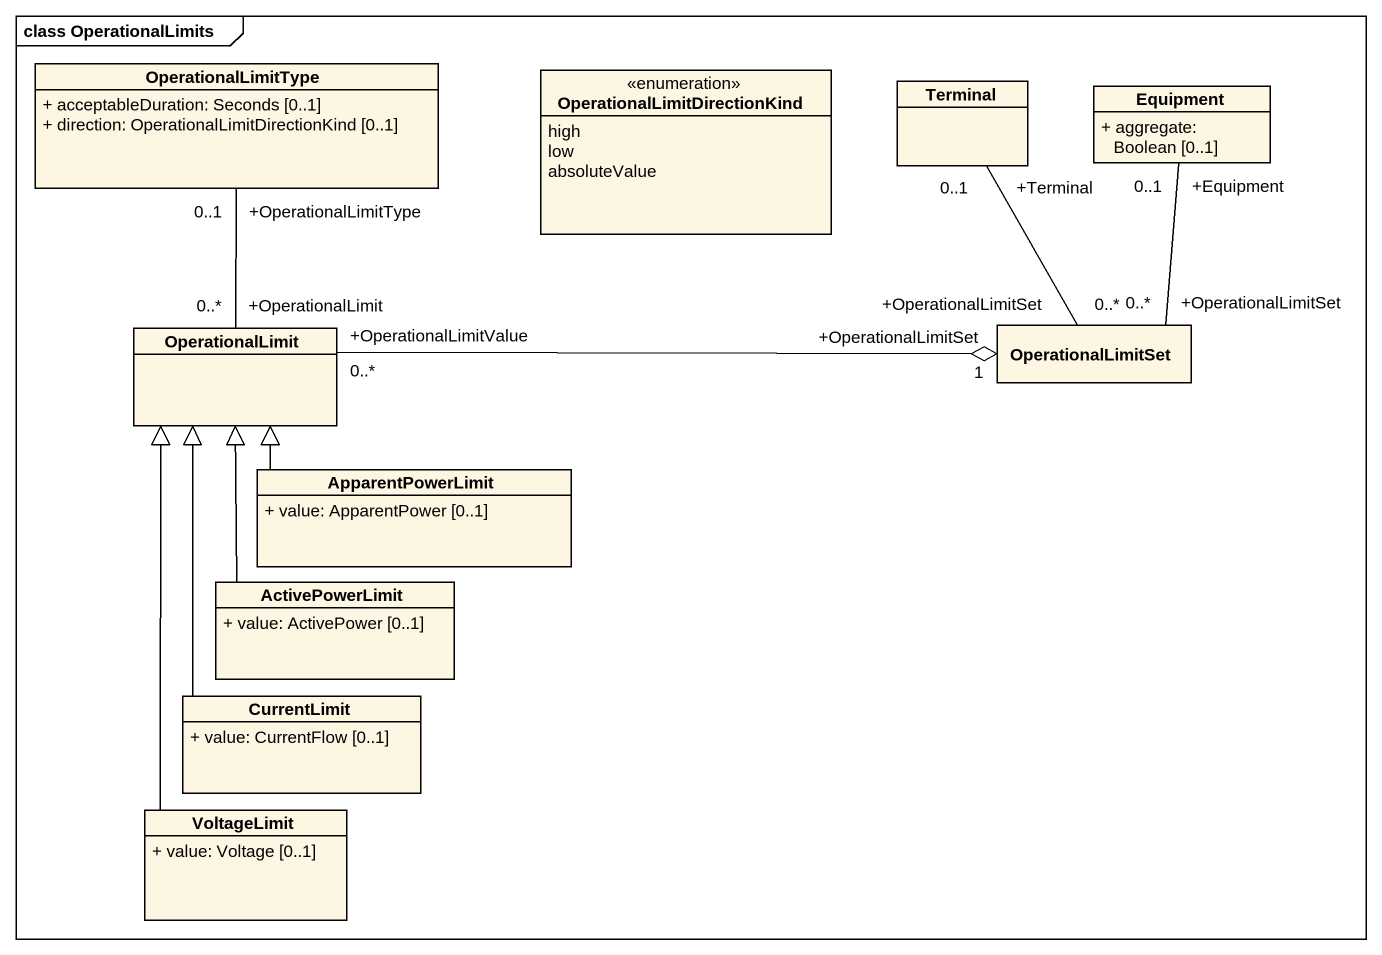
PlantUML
@startuml
mainframe class OperationalLimits
hide circle
hide empty members
skinparam classAttributeIconSize 0
class OperationalLimitType {
  + acceptableDuration: Seconds [0..1]
  + direction: OperationalLimitDirectionKind [0..1]
}
enum "OperationalLimitDirectionKind" as OperationalLimitDirectionKin {
  high
  low
  absoluteValue
}
class Terminal
class Equipment {
  + aggregate: Boolean [0..1]
}
class OperationalLimit
class OperationalLimitSet
class ApparentPowerLimit {
  + value: ApparentPower [0..1]
}
class ActivePowerLimit {
  + value: ActivePower [0..1]
}
class CurrentLimit {
  + value: CurrentFlow [0..1]
}
class VoltageLimit {
  + value: Voltage [0..1]
}
OperationalLimit "+OperationalLimit\n0..*" -up- "+OperationalLimitType\n0..1" OperationalLimitType
OperationalLimit "+OperationalLimitValue\n0..*" -right-o "+OperationalLimitSet\n1" OperationalLimitSet
OperationalLimitSet "+OperationalLimitSet\n0..*" -up- "+Terminal\n0..1" Terminal
OperationalLimitSet "+OperationalLimitSet\n0..*" -up- "+Equipment\n0..1" Equipment
ApparentPowerLimit -up-|> OperationalLimit
ActivePowerLimit -up-|> OperationalLimit
CurrentLimit -up-|> OperationalLimit
VoltageLimit -up-|> OperationalLimit
@enduml
